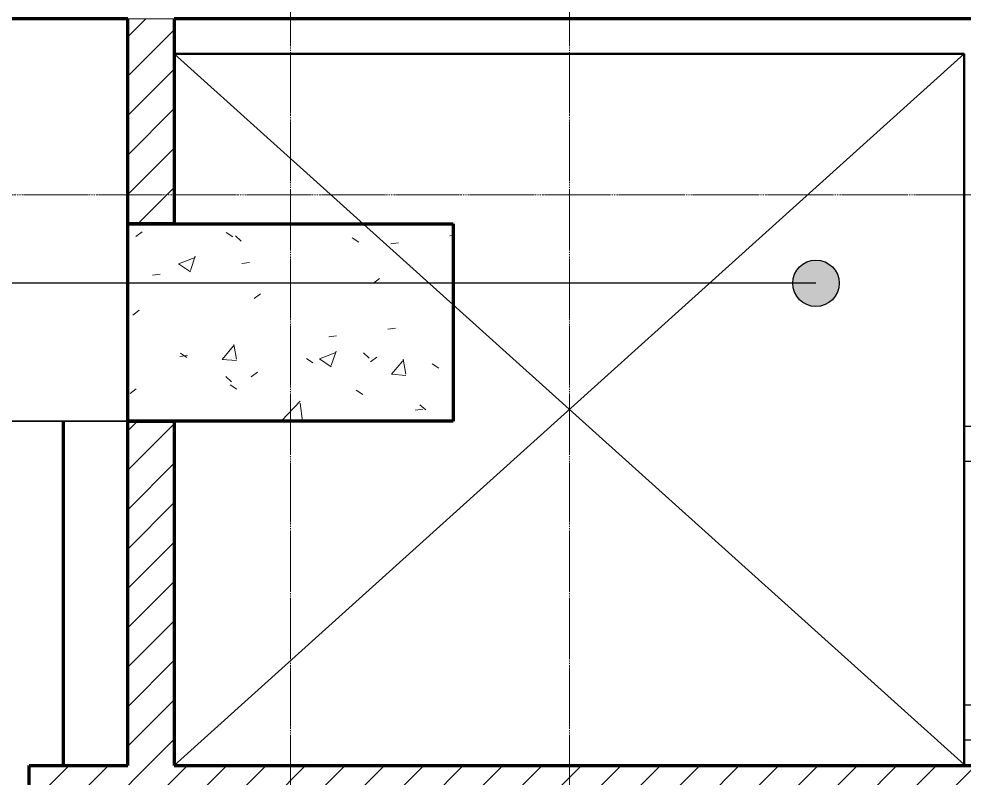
# Model space of a CAD drawing. Header units: millimetres. Extents: x -920231 to -841213, y -17301 to 22361.
# Drawn here: x -871251 to -867182, y 9682 to 12952 of the extents above; entities that cross this region are included whole.
import ezdxf

# ---------------------------------------------------------------- set-up
doc = ezdxf.new("R2010")
doc.units = ezdxf.units.MM
doc.linetypes.add('DPA_Grid _ Level 100', pattern=[10, 5.5, -1.6, 1.3, -1.6])
for name, color, linetype, lineweight in [('_ _ A-DETL-OPENING', 1, 'Continuous', 25), ('A-AREA', 2, 'Continuous', 70), ('A-CLNG', 2, 'Continuous', 9), ('A-CLNG-PATT', 2, 'Continuous', 9), ('A-COLS', 5, 'Continuous', 70), ('A-COLS-E', 1, 'Continuous', 35), ('A-DETL', 1, 'Continuous', 70), ('A-FLOR-E', 2, 'Continuous', 35), ('A-ROOM-IDEN', 3, 'Continuous', 25), ('A-WALL', 5, 'Continuous', 35), ('A-WALL-PATT', 1, 'Continuous', 35), ('S-GRID', 251, 'Continuous', 9), ('WALL-E', 2, 'Continuous', 35)]:
    doc.layers.add(name, color=color, linetype=linetype, lineweight=lineweight)
pattern_1 = [(45, (0, 0), (-84.852814, 84.852814), [])]

# ---------------------------------------------------------------- blocks, each defined once
blk = doc.blocks.new('*U2141')
at = {"layer": '_ _ A-DETL-OPENING'}
for p, q in [((-500, 9223), (2900, 6161.6)), ((-500, 6158), (2900, 9223))]:
    blk.add_line(p, q, dxfattribs=at)
at = {"layer": 'S-GRID', "linetype": 'DPA_Grid _ Level 100'}
for p, q in [((0, -20855.1), (0, 16910.1)), ((1201.9, -20855.1), (1201.9, 16910.1)), ((24628.5, 8615), (-48793, 8615))]:
    blk.add_line(p, q, dxfattribs=at)

msp = doc.modelspace()

# ---------------------------------------------------------------- hatches: boundary and pattern name
at = {"layer": 'A-CLNG-PATT', "lineweight": 25}
h = msp.add_hatch(dxfattribs=at)
h.set_pattern_fill('FP_8', color=256, style=0, pattern_type=2)
h.set_pattern_definition([(270, (-829137.5, 11119.6), (-3117.7, -2e-13), [1200, 0]), (270, (-826019.8, 11119.6), (-3117.7, -2e-13), [1200, 0]), (180, (-826019.8, 9994.6), (1e-13, 1200), [3117.69, 0]), (180, (-826019.8, 11044.6), (1e-13, 1200), [3117.69, 0])])
h.paths.add_polyline_path([(-867182.4, 9462), (-857196.7, 9462), (-857196.7, 12802), (-866630.4, 12802), (-866630.4, 11219), (-867182.4, 11219), (-867182.4, 9737), (-863196.8, 9737), (-863196.8, 9537), (-863171.5, 9537), (-863171.5, 9535.5), (-863021.5, 9535.5), (-863021.5, 9487), (-867182.4, 9487), (-867182.4, 9482.5)])
at = {"layer": 'A-COLS-E', "lineweight": 9}
h = msp.add_hatch(dxfattribs=at)
h.set_pattern_fill('FP_1', color=256, style=0, pattern_type=2)
h.set_pattern_definition([(50, (0, 0), (728.7365, -63.75582), [76.2, -838.2]), (355, (0, 0), (-140.9716, 764.2276), [60.96, -670.56]), (100.451, (60.7, -5.3), (587.77, 700.46675), [64.76, -712.36]), (46.184, (0, 203.2), (1084.3162, -168.171), [114.3, -1257.3]), (96.636, (90.4, 189.2), (949.6099, 989.7098), [97.14, -1068.54]), (351.184, (0, 203.2), (949.6206, 989.7012), [91.44, -1005.84]), (21, (101.6, 152.4), (606.45787, -409.06057), [76.2, -838.2]), (326, (101.6, 152.4), (247.20834, 736.7529), [60.96, -670.56]), (71.451, (152.14, 118.3), (853.66825, 327.68547), [64.76, -712.36]), (37.5, (0, 0), (12.35469, 338.22012), [33.528, -628.904, 33.528, -647.192, -673.1]), (37.5, (0, 0), (12.35469, 338.22012), [-1343.152, 33.528, -639.572]), (7.5, (0, 0), (267.27887, 400.72213), [33.528, -354.584, 33.528, -613.664, -256.54]), (7.5, (0, 0), (267.27887, 400.72213), [-1035.304, 33.528, -223.012]), (327.5, (-226.57, 0), (542.36333, -22.915345), [33.528, -220.472, 33.528, -758.952, -1051.56]), (327.5, (-226.57, 0), (542.36333, -22.915345), [-1046.48, 33.528, -1018.032]), (317.5, (-328.17, 0), (592.51696, 101.7071), [33.528, -296.672, 33.528, -492.76, -746.76]), (317.5, (-328.17, 0), (592.51696, 101.7071), [-856.488, 33.528, -713.232])])
h.paths.add_polyline_path([(-869382.4, 11219), (-869382.4, 12069), (-870782.4, 12069), (-870782.4, 11219), (-870405, 11219)])
at = {"layer": 'A-ROOM-IDEN'}
h = msp.add_hatch(color=256, dxfattribs=at)
edge = h.paths.add_edge_path()
edge.add_arc((-867820, 11813.5), 100, 0, 360)
at = {"layer": 'A-WALL-PATT', "lineweight": 9}
h = msp.add_hatch(dxfattribs=at)
h.set_pattern_fill('FP_2', color=256, style=0, pattern_type=2)
h.set_pattern_definition(pattern_1)
h.paths.add_polyline_path([(-870582.4, 12069), (-870582.4, 12952), (-870782.4, 12952), (-870782.4, 12069)])
h = msp.add_hatch(dxfattribs=at)
h.set_pattern_fill('FP_2', color=256, style=0, pattern_type=2)
h.set_pattern_definition(pattern_1)
h.paths.add_polyline_path([(-870582.4, 9737), (-870582.4, 11219), (-870782.4, 11219), (-870782.4, 9737)])
h = msp.add_hatch(dxfattribs=at)
h.set_pattern_fill('FP_2', color=256, style=0, pattern_type=2)
h.set_pattern_definition(pattern_1)
h.paths.add_polyline_path([(-871207.4, 4079), (-871007.4, 4079), (-871007.4, 9737), (-871207.4, 9737), (-871207.4, 5080.9)])
h = msp.add_hatch(dxfattribs=at)
h.set_pattern_fill('FP_2', color=256, style=0, pattern_type=2)
h.set_pattern_definition(pattern_1)
h.paths.add_polyline_path([(-863509.2, 9537), (-863196.8, 9537), (-863196.8, 9737), (-871007.4, 9737), (-871007.4, 9537), (-865807.8, 9537)])

# ---------------------------------------------------------------- linework, layer by layer
at = {"layer": 'A-AREA'}
msp.add_line((-871061.3, 11219), (-871061.3, 9737), dxfattribs=at)
at = {"layer": 'A-CLNG'}
for p, q in [((-867182.4, 11219), (-867182.4, 9737)), ((-867182.4, 9737), (-867182.4, 11219))]:
    msp.add_line(p, q, dxfattribs=at)
at = {"layer": 'A-COLS'}
for p, q in [((-870782.4, 11219), (-870782.4, 12069)), ((-870782.4, 12069), (-869382.4, 12069)), ((-869382.4, 12069), (-869382.4, 11219)), ((-869382.4, 11219), (-870782.4, 11219))]:
    msp.add_line(p, q, dxfattribs=at)
at = {"layer": 'A-DETL', "lineweight": 50}
for p, q in [((-870582.4, 12802), (-870582.4, 12069)), ((-867182.4, 12802), (-870582.4, 12802)), ((-867182.4, 9737), (-867182.4, 12802)), ((-870582.4, 12069), (-869382.4, 12069)), ((-869382.4, 12069), (-869382.4, 11219)), ((-869382.4, 11219), (-870582.4, 11219)), ((-870582.4, 11219), (-870582.4, 9737)), ((-870582.4, 9737), (-867182.4, 9737))]:
    msp.add_line(p, q, dxfattribs=at)
at = {"layer": 'A-FLOR-E'}
for p, q in [((-869382.4, 11219), (-895025.4, 11219)), ((-895025.4, 11219), (-869382.4, 11219))]:
    msp.add_line(p, q, dxfattribs=at)
at = {"layer": 'A-ROOM-IDEN'}
msp.add_line((-867820, 11813.5), (-871972.4, 11813.5), dxfattribs=at)
msp.add_circle((-867820, 11813.5), 100, dxfattribs=at)
at = {"layer": 'A-WALL', "color": 7, "lineweight": 70}
for p, q in [((-870782.4, 12952), (-895025.4, 12952)), ((-870782.4, 12069), (-870782.4, 12952)), ((-866832.4, 12952), (-870582.4, 12952)), ((-870582.4, 12952), (-870582.4, 12069)), ((-870582.4, 12069), (-870782.4, 12069)), ((-870782.4, 9737), (-870782.4, 11219)), ((-870782.4, 11219), (-870582.4, 11219)), ((-870582.4, 11219), (-870582.4, 9737)), ((-871207.4, 4079), (-871207.4, 9737)), ((-871207.4, 9737), (-871007.4, 9737)), ((-871007.4, 9737), (-870782.4, 9737)), ((-870582.4, 9737), (-863196.8, 9737))]:
    msp.add_line(p, q, dxfattribs=at)
at = {"layer": 'A-WALL', "lineweight": 9}
msp.add_line((-870782.4, 12952), (-870582.4, 12952), dxfattribs=at)
at = {"layer": 'WALL-E'}
for p, q in [((-867182.4, 9737), (-867182.4, 11219)), ((-867182.4, 11219), (-867182.4, 9737))]:
    msp.add_line(p, q, dxfattribs=at)

# ---------------------------------------------------------------- block references
msp.add_blockref('*U2141', (-870082.4, 3579))

doc.saveas('drawing.dxf')
